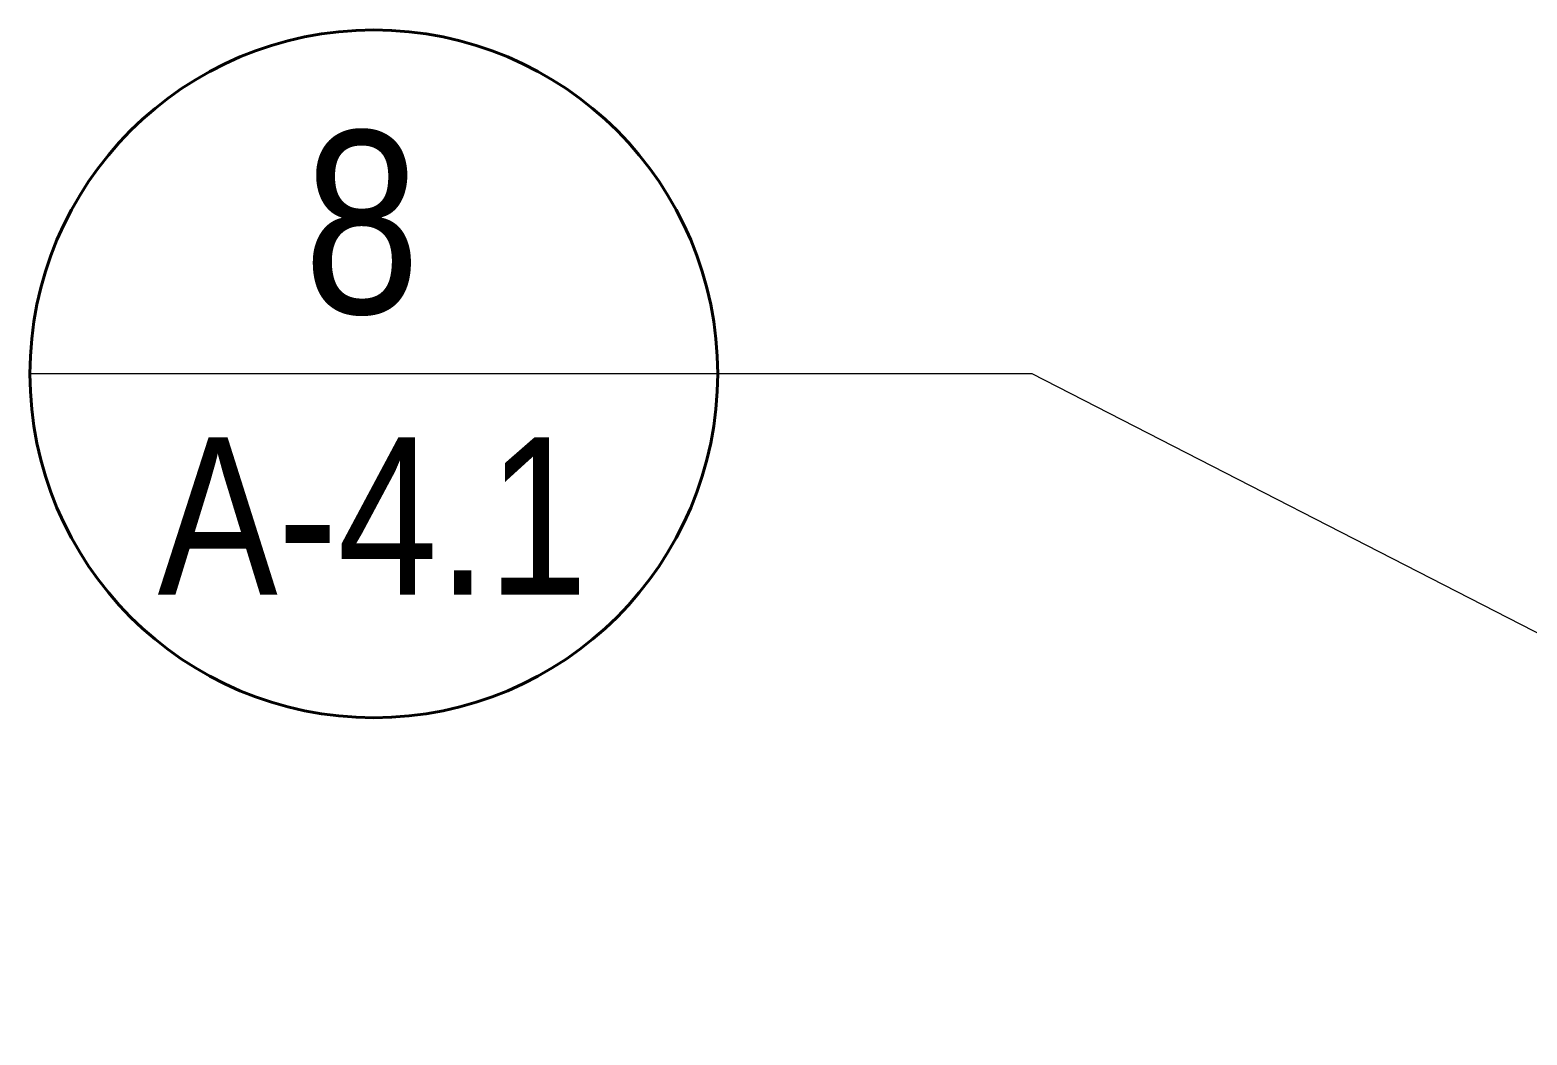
# Model space of a CAD drawing. Header units: inches. Extents: x -3905 to 10892, y 1064 to 9590.
# Drawn here: x 2093.99 to 2129.41, y 3962.04 to 3985.82 of the extents above; entities that cross this region are included whole.
import ezdxf
from ezdxf.enums import TextEntityAlignment as Align

# ---------------------------------------------------------------- set-up
doc = ezdxf.new("R2010")
doc.units = ezdxf.units.IN
doc.header["$MEASUREMENT"] = 0
doc.layers.add('SECTIONS', color=70, linetype='Continuous', lineweight=0)
doc.styles.add('DS-TXT1', font='arial.ttf', dxfattribs={"oblique": 10})
doc.styles.add('Title', font='swissck.ttf')
doc.dimstyles.new('DS-Fraction$7', dxfattribs={"dimtxt": 0.125, "dimasz": 0.125, "dimexe": 0.06, "dimexo": 0.06, "dimgap": 0.02, "dimtad": 0, "dimdec": 3, "dimzin": 0, "dimdsep": 46, "dimlunit": 4, "dimtxsty": 'DS-TXT1', "dimblk": 'BOXFILLED', "dimcen": -0.06, "dimclrd": 256, "dimclre": 256, "dimclrt": 256, "dimadec": 0, "dimazin": 0, "dimtfac": 1, "dimtdec": 3, "dimtmove": 1, "dimatfit": 3, "dimfxl": 1, "dimfrac": 2, "dimtolj": 1, "dimtzin": 0, "dimlwd": 0, "dimlwe": -1, "dimarcsym": 0})

# ---------------------------------------------------------------- blocks, each defined once
blk = doc.blocks.new('_BoxFilled')
at = {"color": 0, "linetype": 'ByBlock', "lineweight": -2}
blk.add_line((-0.5, 0), (-1, 0), dxfattribs=at)
at = {"color": 0, "linetype": 'ByBlock'}
blk.add_solid([(-0.5, 0.5), (0.5, 0.5), (-0.5, -0.5), (0.5, -0.5)], dxfattribs=at)
blk = doc.blocks.new('DETAIL-BUBBLE')
at = {"linetype": 'Continuous', "lineweight": 0}
blk.add_line((0, 0), (-16.273, 0), dxfattribs=at)
at = {"linetype": 'Continuous', "lineweight": 40}
blk.add_circle((-8.137, 0), 8.137, dxfattribs=at)
at = {"linetype": 'Continuous', "lineweight": 0, "style": 'Title'}
blk.add_attdef('1', (-9.796, 1.428), '', height=4.32, dxfattribs=at)
blk.add_attdef('A7.0', text='', height=3.717, dxfattribs=at).set_placement((-8.164, -5.223), align=Align.CENTER)

msp = doc.modelspace()

# ---------------------------------------------------------------- block references
at = {"layer": 'SECTIONS', "linetype": 'Continuous', "lineweight": 5}
msp.add_blockref('DETAIL-BUBBLE', (2110.25854, 3977.68595), dxfattribs=at).add_auto_attribs({'1': '8', 'A7.0': 'A-4.1'})

# ---------------------------------------------------------------- leaders
at = {"layer": 'SECTIONS', "linetype": 'Continuous', "lineweight": 20}
msp.add_leader([(2148.19087, 3962.04164), (2117.69763, 3977.68595), (2110.25854, 3977.68595)], dimstyle='DS-Fraction$7', override={"dimscale": 24, "dimgap": 0.02, "dimtad": 0}, dxfattribs=at)

doc.saveas('drawing.dxf')
